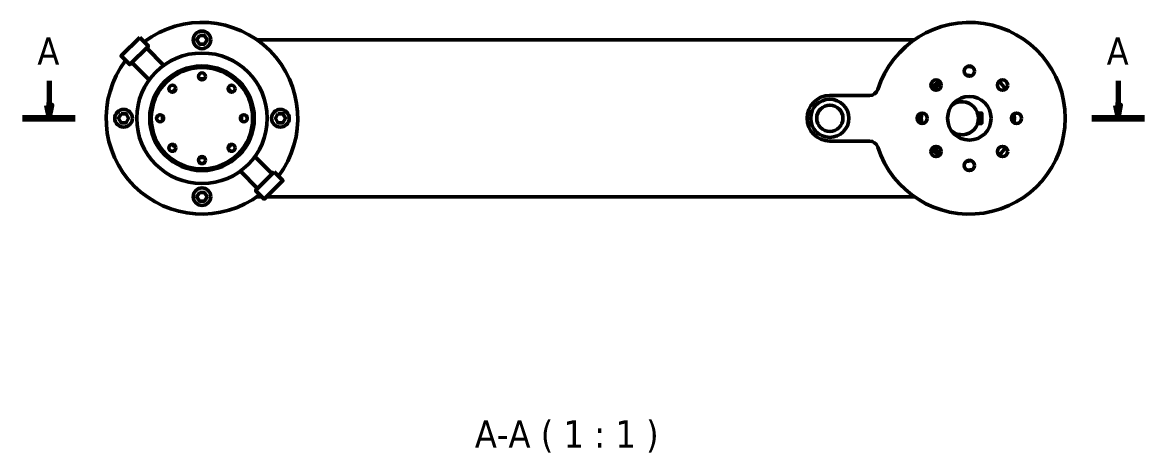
# Model space of a CAD drawing. Header units: millimetres. Extents: x 20106 to 36223, y 4604 to 8014.
# Drawn here: x 20158 to 20799, y 5086 to 5332 of the extents above; entities that cross this region are included whole.
import ezdxf

# ---------------------------------------------------------------- set-up
doc = ezdxf.new("R2010")
doc.units = ezdxf.units.MM
doc.layers.add('Nét đậm', color=7, linetype='Continuous', lineweight=35)
doc.styles.add('PDF Tahoma', font='tahoma.ttf')

msp = doc.modelspace()

# ---------------------------------------------------------------- hatches: boundary and pattern name
at = {"layer": 'Nét đậm', "transparency": 33554559}
for points in [[(20171.75, 5284.46), (20171.75, 5284.46), (20173.27, 5277.05), (20174.79, 5284.46)], [(20782.96, 5284.46), (20782.96, 5284.46), (20784.48, 5277.05), (20785.81, 5284.46)]]:
    msp.add_hatch(color=256, dxfattribs=at).paths.add_polyline_path(points)

# ---------------------------------------------------------------- linework, layer by layer
at = {"layer": 'Nét đậm', "lineweight": 50}
for points in [[(20259.28, 5324.33), (20262.13, 5324.33), (20263.65, 5321.87), (20262.13, 5319.4), (20259.28, 5319.4), (20257.76, 5321.87)], [(20225.1, 5323.19), (20214.47, 5312.56), (20219.41, 5307.62), (20230.04, 5318.26)], [(20214.47, 5279.52), (20217.32, 5279.52), (20218.65, 5277.05), (20217.32, 5274.4), (20214.47, 5274.4), (20212.95, 5277.05)], [(20304.09, 5279.52), (20306.94, 5279.52), (20308.46, 5277.05), (20306.94, 5274.4), (20304.09, 5274.4), (20302.76, 5277.05)], [(20705.87, 5279.9), (20706.25, 5279.52), (20706.25, 5274.4), (20705.87, 5274.02)], [(20302, 5246.29), (20306.94, 5241.36), (20296.31, 5230.73), (20291.37, 5235.66)], [(20259.28, 5234.52), (20262.13, 5234.52), (20263.65, 5232.05), (20262.13, 5229.59), (20259.28, 5229.59), (20257.76, 5232.05)]]:
    msp.add_lwpolyline(points, close=True, dxfattribs=at)
for points in [[(20667.7, 5321.87), (20292.32, 5321.87)], [(20238.78, 5307.24), (20229.09, 5317.12)], [(20230.42, 5298.89), (20220.55, 5308.76)], [(20642.26, 5289.97), (20619.47, 5289.97)], [(20704.16, 5279.9), (20706.44, 5279.9), (20706.44, 5274.02), (20704.16, 5274.02)], [(20619.47, 5263.95), (20642.26, 5263.95)], [(20300.86, 5245.16), (20290.99, 5255.03)], [(20292.51, 5236.8), (20282.64, 5246.67)], [(20292.32, 5232.05), (20294.98, 5232.05)], [(20297.64, 5232.05), (20667.7, 5232.05)]]:
    msp.add_lwpolyline(points, dxfattribs=at)
at = {"layer": 'Nét đậm', "lineweight": 70}
for points in [[(20173.27, 5298.32), (20173.27, 5284.46), (20173.27, 5277.05)], [(20784.48, 5298.32), (20784.48, 5284.46), (20784.48, 5277.05)]]:
    msp.add_lwpolyline(points, dxfattribs=at)
for points in [[(20171.75, 5284.46), (20173.27, 5277.05), (20174.79, 5284.46)], [(20782.96, 5284.46), (20784.48, 5277.05), (20785.81, 5284.46)]]:
    msp.add_lwpolyline(points, close=True, dxfattribs=at)
at = {"layer": 'Nét đậm', "lineweight": 120}
for points in [[(20158.08, 5277.05), (20188.27, 5277.05)], [(20769.29, 5277.05), (20799.48, 5277.05)]]:
    msp.add_lwpolyline(points, dxfattribs=at)
at = {"layer": 'Nét đậm', "lineweight": 50}
for centre, radius in [((20260.71, 5321.77), 5.03), ((20260.71, 5276.96), 37.31), ((20260.71, 5276.96), 29.91), ((20260.71, 5276.96), 28.96), ((20699.32, 5303.92), 2.94), ((20260.71, 5300.88), 1.99), ((20680.33, 5295.95), 2.94), ((20718.3, 5295.95), 2.94), ((20243.81, 5293.86), 1.99), ((20277.6, 5293.86), 1.99), ((20619.57, 5276.96), 10.92), ((20699.32, 5276.96), 12.44), ((20215.9, 5276.96), 5.03), ((20236.78, 5276.96), 1.99), ((20284.63, 5276.96), 1.99), ((20305.52, 5276.96), 5.03), ((20619.57, 5276.96), 7.5), ((20672.36, 5276.96), 2.94), ((20726.28, 5276.96), 2.94), ((20243.81, 5260.06), 1.99), ((20277.6, 5260.06), 1.99), ((20680.33, 5257.97), 2.94), ((20718.3, 5257.97), 2.94), ((20260.71, 5253.04), 1.99), ((20699.32, 5250), 2.94), ((20260.71, 5232.15), 5.03)]:
    msp.add_circle(centre, radius, dxfattribs=at)
for centre, radius, start, end in [((20260.71, 5276.96), 54.78, 322.83285, 127.15536), ((20699.32, 5276.96), 54.78, 197.45703, 162.53699), ((20260.71, 5276.96), 54.78, 142.83285, 307.15536), ((20695.14, 5276.96), 29.91, 78.51037, 83.87609), ((20260.71, 5276.96), 22.5, 86.48938, 93.50409), ((20695.14, 5276.96), 24.78, 121.24438, 134.66408), ((20695.14, 5276.96), 24.59, 121.12437, 134.78398), ((20695.14, 5276.96), 24.78, 77.78839, 84.59788), ((20695.14, 5276.96), 24.59, 78.57749, 83.80905), ((20695.14, 5276.96), 29.91, 33.76667, 44.97634), ((20260.71, 5276.96), 22.5, 131.49015, 138.50485), ((20260.71, 5276.96), 22.5, 41.49015, 48.50485), ((20642.23, 5295.08), 5.12, 270.30123, 340.78684), ((20695.14, 5276.96), 23.26, 121.10769, 134.80074), ((20619.57, 5276.96), 13.01, 90.00002, 269.99453), ((20695.14, 5276.96), 9.4, 231.49494, 129.72621), ((20695.14, 5276.96), 24.78, 174.7781, 185.22185), ((20695.14, 5276.96), 24.59, 174.36874, 185.63119), ((20695.14, 5276.96), 23.26, 172.76627, 187.23371), ((20695.14, 5276.96), 29.91, 354.98199, 5.01798), ((20260.71, 5276.96), 22.5, 176.48938, 183.50409), ((20260.71, 5276.96), 22.5, 356.48938, 3.50409), ((20260.71, 5276.96), 22.5, 221.49015, 228.50485), ((20260.71, 5276.96), 22.5, 311.49015, 318.50485), ((20642.23, 5258.84), 5.12, 19.21317, 89.69878), ((20695.14, 5276.96), 24.59, 225.21609, 238.87553), ((20695.14, 5276.96), 23.26, 225.19938, 238.89232), ((20695.14, 5276.96), 29.91, 315.02363, 326.29523), ((20260.71, 5276.96), 22.5, 266.48938, 273.50409), ((20695.14, 5276.96), 24.78, 225.33575, 238.75599), ((20695.14, 5276.96), 24.78, 275.40259, 282.21106), ((20695.14, 5276.96), 24.59, 276.19006, 281.42395), ((20695.14, 5276.96), 29.91, 276.12189, 281.49142)]:
    msp.add_arc(centre, radius, start, end, dxfattribs=at)

# ---------------------------------------------------------------- texts
at = {"layer": 'Nét đậm', "attachment_point": 4, "style": 'PDF Tahoma'}
for s, insert, char_height in [('A', (20166.62, 5315.36), 15.6), ('A', (20777.83, 5315.36), 15.6), ('A-A ( 1 : 1 )', (20416.69, 5095.11), 15.5995)]:
    msp.add_mtext(s, dxfattribs=dict(at, insert=insert, char_height=char_height))

doc.saveas('drawing.dxf')
